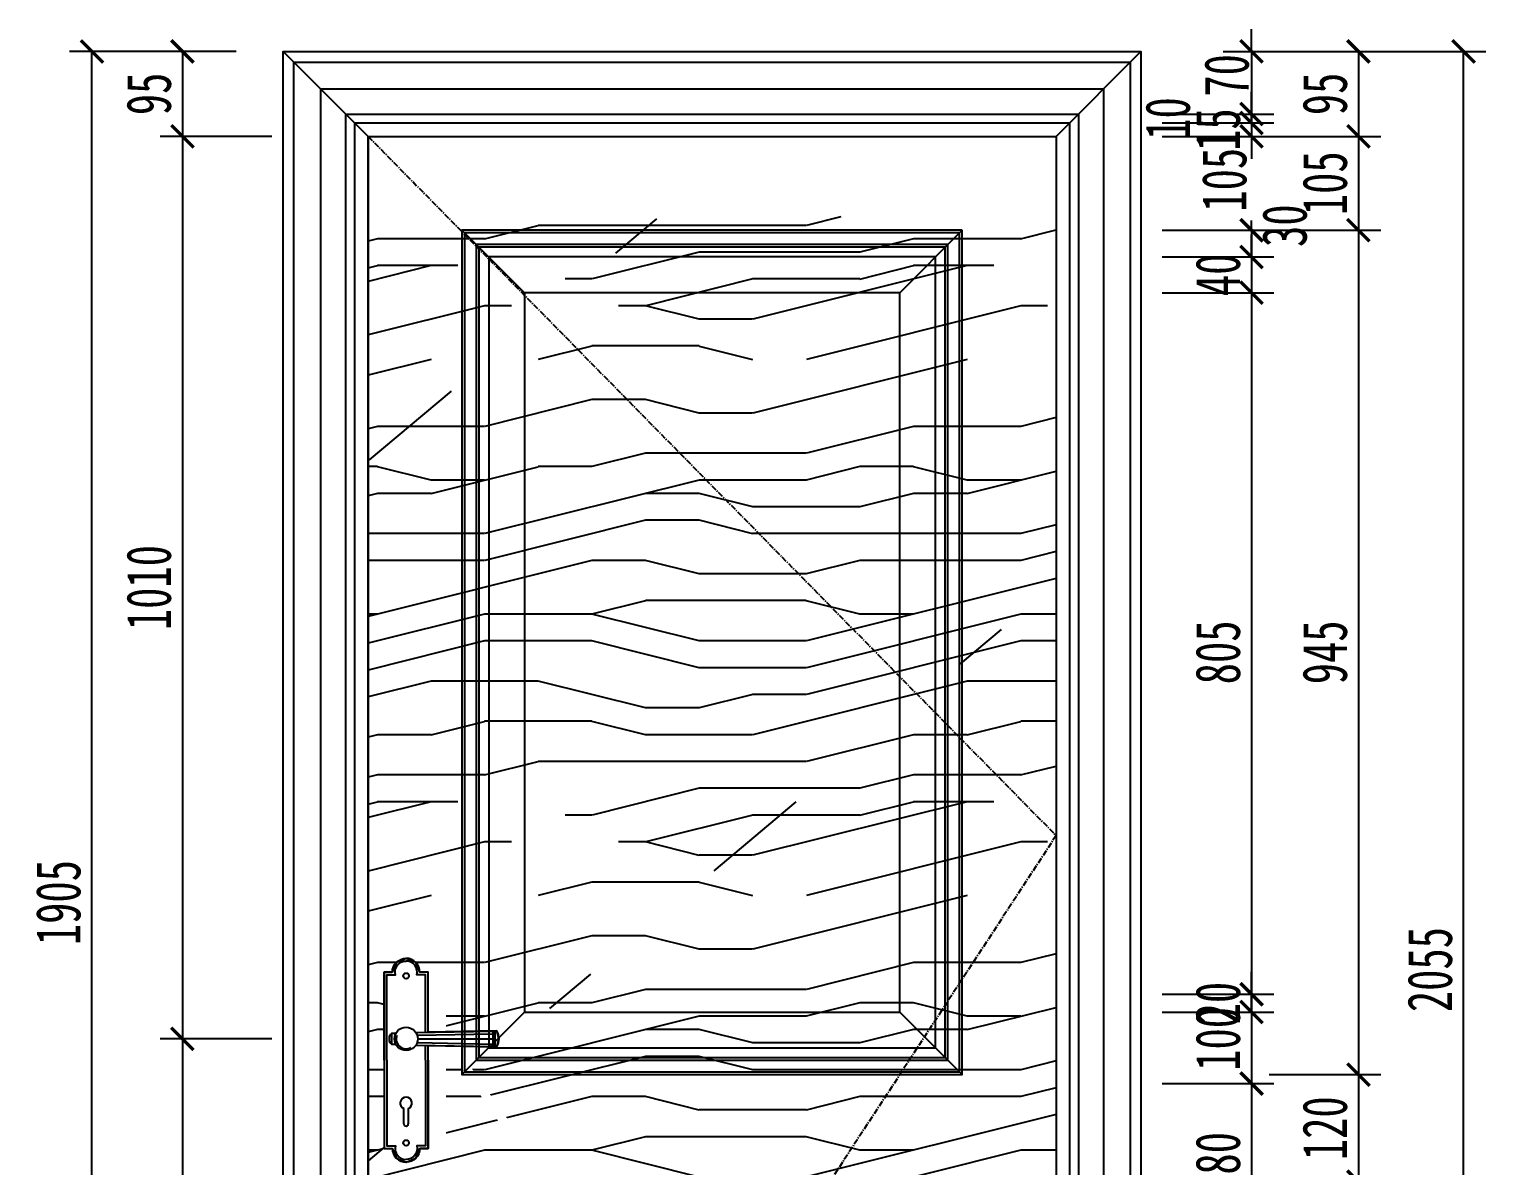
# Model space of a CAD drawing. Header units: millimetres. Extents: x 51249 to 2766742, y -599687 to -1280.
# Drawn here: x 100854 to 102484, y -121113 to -119841 of the extents above; entities that cross this region are included whole.
import ezdxf

# ---------------------------------------------------------------- set-up
doc = ezdxf.new("R2010")
doc.units = ezdxf.units.MM
doc.header["$LTSCALE"] = 10
doc.header["$PDMODE"] = 3
doc.linetypes.add('CENTER', pattern=[50.8, 31.75, -6.35, 6.35, -6.35])
for name, color, linetype in [('D-造型粗线', 4, 'Continuous'), ('E-立面填充', 250, 'Continuous'), ('E-立面造型线', 3, 'Continuous'), ('W-尺寸', 5, 'Continuous')]:
    doc.layers.add(name, color=color, linetype=linetype)
doc.styles.add('DIM', font='SimSun.ttf', dxfattribs={"width": 0.7})
doc.dimstyles.new('25', dxfattribs={"dimscale": 25, "dimtxt": 2, "dimasz": 1, "dimexe": 1, "dimexo": 1, "dimgap": 0.5, "dimtad": 1, "dimdec": 0, "dimzin": 0, "dimdsep": 46, "dimtxsty": 'DIM', "dimblk": 'ARCHTICK', "dimcen": 0, "dimclrd": 5, "dimclre": 5, "dimclrt": 35, "dimadec": 0, "dimazin": 0, "dimtfac": 0.5, "dimtdec": 0, "dimtix": 1, "dimtmove": 2, "dimatfit": 2, "dimldrblk": 'A', "dimfxl": 0, "dimtolj": 1, "dimtzin": 0, "dimlwd": -1, "dimlwe": -1, "dimarcsym": 0})

# ---------------------------------------------------------------- blocks, each defined once
blk = doc.blocks.new('_ArchTick')
at = {"color": 0, "linetype": 'ByBlock', "const_width": 0.15}
blk.add_lwpolyline([(-0.5, -0.5), (0.5, 0.5)], dxfattribs=at)
blk = doc.blocks.new('*D564')
at = {"layer": 'Defpoints', "color": 0, "ltscale": 0.15}
for p in [(102205.9, -119865.8, 0), (102459.1, -119865.8), (102222.7, -121920.8)]:
    blk.add_point(p, dxfattribs=at)
at = {"layer": 'W-尺寸', "color": 5, "ltscale": 0.15}
for p, q in [((102359.1, -119865.8), (102484.1, -119865.8)), ((102459.1, -121920.8), (102459.1, -119865.8)), ((102359.1, -121920.8), (102484.1, -121920.8))]:
    blk.add_line(p, q, dxfattribs=at)
at = {"layer": 'W-尺寸', "color": 5, "ltscale": 0.15, "xscale": 25, "yscale": 25, "zscale": 25}
for p, rotation in [((102459.1, -119865.8), 90), ((102459.1, -121920.8), 270)]:
    blk.add_blockref('_ArchTick', p, dxfattribs=dict(at, rotation=rotation))
at = {"layer": 'W-尺寸', "color": 35, "ltscale": 0.15, "insert": (102421.6, -120893.3), "char_height": 50, "attachment_point": 5, "rotation": 90, "style": 'DIM'}
blk.add_mtext('\\A1;2055', dxfattribs=at)
blk = doc.blocks.new('A')
for p, q in [((-1.435, 1.148), (-1.09, 1.437)), ((-1.09, 1.437), (0, 0)), ((-1.435, 1.148), (-0.369, 0)), ((-0.369, 0), (-2.127, 0)), ((-1.435, -1.148), (-0.369, 0)), ((-1.09, -1.437), (0, 0)), ((-1.435, -1.148), (-1.09, -1.437))]:
    blk.add_line(p, q)
for points in [[(-1.435, 1.148), (-1.09, 1.437), (-0.369, 0), (0, 0)], [(-1.435, -1.148), (-1.09, -1.437), (-0.369, 0), (0, 0)]]:
    blk.add_solid(points)
blk = doc.blocks.new('*D568')
at = {"layer": 'Defpoints', "color": 0, "ltscale": 0.15}
for p in [(101245.7, -120970.8), (101025.3, -121920.8), (101245.7, -121920.8)]:
    blk.add_point(p, dxfattribs=at)
at = {"layer": 'W-尺寸', "color": 5, "ltscale": 0.15}
for p, q in [((101125.3, -120970.8), (101000.3, -120970.8)), ((101025.3, -120970.8), (101025.3, -121920.8)), ((101125.3, -121920.8), (101000.3, -121920.8))]:
    blk.add_line(p, q, dxfattribs=at)
at = {"layer": 'W-尺寸', "color": 5, "ltscale": 0.15, "xscale": 25, "yscale": 25, "zscale": 25}
for p, rotation in [((101025.3, -120970.8), 90), ((101025.3, -121920.8), 270)]:
    blk.add_blockref('_ArchTick', p, dxfattribs=dict(at, rotation=rotation))
at = {"layer": 'W-尺寸', "color": 35, "ltscale": 0.15, "insert": (100987.8, -121445.8), "char_height": 50, "attachment_point": 5, "rotation": 90, "style": 'DIM'}
blk.add_mtext('\\A1;950', dxfattribs=at)
blk = doc.blocks.new('*D576')
at = {"layer": 'Defpoints', "color": 0, "ltscale": 0.15}
for p in [(102165.2, -119865.8), (102095.2, -119935.8), (102221.8, -119935.8)]:
    blk.add_point(p, dxfattribs=at)
at = {"layer": 'W-尺寸', "color": 5, "ltscale": 0.15}
for p, q in [((102221.8, -119865.8), (102221.8, -119840.8)), ((102190.2, -119865.8), (102246.8, -119865.8)), ((102221.8, -119865.8), (102221.8, -119935.8)), ((102121.8, -119935.8), (102246.8, -119935.8)), ((102221.8, -119935.8), (102221.8, -119960.8))]:
    blk.add_line(p, q, dxfattribs=at)
at = {"layer": 'W-尺寸', "color": 5, "ltscale": 0.15, "xscale": 25, "yscale": 25, "zscale": 25}
for p, rotation in [((102221.8, -119865.8), 270), ((102221.8, -119935.8), 90)]:
    blk.add_blockref('_ArchTick', p, dxfattribs=dict(at, rotation=rotation))
at = {"layer": 'W-尺寸', "color": 35, "ltscale": 0.15, "insert": (102194.1, -119892.6), "char_height": 50, "attachment_point": 5, "rotation": 90, "style": 'DIM'}
blk.add_mtext('\\A1;70', dxfattribs=at)
blk = doc.blocks.new('*D577')
at = {"layer": 'Defpoints', "color": 0, "ltscale": 0.15}
for p in [(102085.2, -119945.8), (102095.2, -119935.8), (102221.8, -119945.8)]:
    blk.add_point(p, dxfattribs=at)
at = {"layer": 'W-尺寸', "color": 5, "ltscale": 0.15}
for p, q in [((102221.8, -119935.8), (102221.8, -119910.8)), ((102121.8, -119935.8), (102246.8, -119935.8)), ((102121.8, -119945.8), (102246.8, -119945.8)), ((102221.8, -119935.8), (102221.8, -119945.8)), ((102221.8, -119945.8), (102221.8, -119970.8))]:
    blk.add_line(p, q, dxfattribs=at)
at = {"layer": 'W-尺寸', "color": 5, "ltscale": 0.15, "xscale": 25, "yscale": 25, "zscale": 25}
for p, rotation in [((102221.8, -119935.8), 270), ((102221.8, -119945.8), 90)]:
    blk.add_blockref('_ArchTick', p, dxfattribs=dict(at, rotation=rotation))
at = {"layer": 'W-尺寸', "color": 35, "ltscale": 0.15, "insert": (102128.2, -119940.8), "char_height": 50, "attachment_point": 5, "rotation": 90, "style": 'DIM'}
blk.add_mtext('\\A1;10', dxfattribs=at)
blk = doc.blocks.new('*D578')
at = {"layer": 'Defpoints', "color": 0, "ltscale": 0.15}
for p in [(102085.2, -119945.8), (102070.2, -119960.8), (102221.8, -119960.8)]:
    blk.add_point(p, dxfattribs=at)
at = {"layer": 'W-尺寸', "color": 5, "ltscale": 0.15}
for p, q in [((102221.8, -119945.8), (102221.8, -119920.8)), ((102121.8, -119945.8), (102246.8, -119945.8)), ((102221.8, -119945.8), (102221.8, -119960.8)), ((102121.8, -119960.8), (102246.8, -119960.8)), ((102221.8, -119960.8), (102221.8, -119985.8))]:
    blk.add_line(p, q, dxfattribs=at)
at = {"layer": 'W-尺寸', "color": 5, "ltscale": 0.15, "xscale": 25, "yscale": 25, "zscale": 25}
for p, rotation in [((102221.8, -119945.8), 270), ((102221.8, -119960.8), 90)]:
    blk.add_blockref('_ArchTick', p, dxfattribs=dict(at, rotation=rotation))
at = {"layer": 'W-尺寸', "color": 35, "ltscale": 0.15, "insert": (102184.3, -119953.3), "char_height": 50, "attachment_point": 5, "rotation": 90, "style": 'DIM'}
blk.add_mtext('\\A1;15', dxfattribs=at)
blk = doc.blocks.new('*D579')
at = {"layer": 'Defpoints', "color": 0, "ltscale": 0.15}
for p in [(102070.2, -119960.8), (101898.1, -120065.8), (102221.8, -120065.8)]:
    blk.add_point(p, dxfattribs=at)
at = {"layer": 'W-尺寸', "color": 5, "ltscale": 0.15}
for p, q in [((102121.8, -119960.8), (102246.8, -119960.8)), ((102221.8, -119960.8), (102221.8, -119963.9)), ((102221.8, -120065.8), (102221.8, -120054.8)), ((102121.8, -120065.8), (102246.8, -120065.8))]:
    blk.add_line(p, q, dxfattribs=at)
at = {"layer": 'W-尺寸', "color": 5, "ltscale": 0.15, "xscale": 25, "yscale": 25, "zscale": 25}
for p, rotation in [((102221.8, -119960.8), 90), ((102221.8, -120065.8), 270)]:
    blk.add_blockref('_ArchTick', p, dxfattribs=dict(at, rotation=rotation))
at = {"layer": 'W-尺寸', "color": 35, "ltscale": 0.15, "insert": (102191.5, -120009.4), "char_height": 50, "attachment_point": 5, "rotation": 90, "style": 'DIM'}
blk.add_mtext('\\A1;105', dxfattribs=at)
blk = doc.blocks.new('*D580')
at = {"layer": 'Defpoints', "color": 0, "ltscale": 0.15}
for p in [(101898.1, -120065.8), (101955.2, -120095.8), (102221.8, -120095.8)]:
    blk.add_point(p, dxfattribs=at)
at = {"layer": 'W-尺寸', "color": 5, "ltscale": 0.15}
for p, q in [((102121.8, -120065.8), (102246.8, -120065.8)), ((102221.8, -120065.8), (102221.8, -120095.8)), ((102121.8, -120095.8), (102246.8, -120095.8))]:
    blk.add_line(p, q, dxfattribs=at)
at = {"layer": 'W-尺寸', "color": 5, "ltscale": 0.15, "xscale": 25, "yscale": 25, "zscale": 25}
for p, rotation in [((102221.8, -120065.8), 90), ((102221.8, -120095.8), 270)]:
    blk.add_blockref('_ArchTick', p, dxfattribs=dict(at, rotation=rotation))
at = {"layer": 'W-尺寸', "color": 35, "ltscale": 0.15, "insert": (102259, -120060.8), "char_height": 50, "attachment_point": 5, "rotation": 90, "style": 'DIM'}
blk.add_mtext('\\A1;30', dxfattribs=at)
blk = doc.blocks.new('*D581')
at = {"layer": 'Defpoints', "color": 0, "ltscale": 0.15}
for p in [(101955.2, -120095.8), (101895.2, -120135.8), (102221.8, -120135.8)]:
    blk.add_point(p, dxfattribs=at)
at = {"layer": 'W-尺寸', "color": 5, "ltscale": 0.15}
for p, q in [((102221.8, -120095.8), (102221.8, -120070.8)), ((102121.8, -120095.8), (102246.8, -120095.8)), ((102221.8, -120095.8), (102221.8, -120135.8)), ((102121.8, -120135.8), (102246.8, -120135.8)), ((102221.8, -120135.8), (102221.8, -120160.8))]:
    blk.add_line(p, q, dxfattribs=at)
at = {"layer": 'W-尺寸', "color": 5, "ltscale": 0.15, "xscale": 25, "yscale": 25, "zscale": 25}
for p, rotation in [((102221.8, -120095.8), 270), ((102221.8, -120135.8), 90)]:
    blk.add_blockref('_ArchTick', p, dxfattribs=dict(at, rotation=rotation))
at = {"layer": 'W-尺寸', "color": 35, "ltscale": 0.15, "insert": (102184.3, -120115.8), "char_height": 50, "attachment_point": 5, "rotation": 90, "style": 'DIM'}
blk.add_mtext('\\A1;40', dxfattribs=at)
blk = doc.blocks.new('*D582')
at = {"layer": 'Defpoints', "color": 0, "ltscale": 0.15}
for p in [(101895.2, -120135.8, 0), (101895.2, -120940.8), (102221.8, -120940.8)]:
    blk.add_point(p, dxfattribs=at)
at = {"layer": 'W-尺寸', "color": 5, "ltscale": 0.15}
for p, q in [((102121.8, -120135.8), (102246.8, -120135.8)), ((102221.8, -120135.8), (102221.8, -120940.8)), ((102121.8, -120940.8), (102246.8, -120940.8))]:
    blk.add_line(p, q, dxfattribs=at)
at = {"layer": 'W-尺寸', "color": 5, "ltscale": 0.15, "xscale": 25, "yscale": 25, "zscale": 25}
for p, rotation in [((102221.8, -120135.8), 90), ((102221.8, -120940.8), 270)]:
    blk.add_blockref('_ArchTick', p, dxfattribs=dict(at, rotation=rotation))
at = {"layer": 'W-尺寸', "color": 35, "ltscale": 0.15, "insert": (102184.3, -120538.3), "char_height": 50, "attachment_point": 5, "rotation": 90, "style": 'DIM'}
blk.add_mtext('\\A1;805', dxfattribs=at)
blk = doc.blocks.new('*D583')
at = {"layer": 'Defpoints', "color": 0, "ltscale": 0.15}
for p in [(101985.2, -120920.8), (102221.8, -120920.8), (101895.2, -120940.8)]:
    blk.add_point(p, dxfattribs=at)
at = {"layer": 'W-尺寸', "color": 5, "ltscale": 0.15}
for p, q in [((102221.8, -120920.8), (102221.8, -120895.8)), ((102121.8, -120920.8), (102246.8, -120920.8)), ((102221.8, -120940.8), (102221.8, -120920.8)), ((102121.8, -120940.8), (102246.8, -120940.8)), ((102221.8, -120940.8), (102221.8, -120965.8))]:
    blk.add_line(p, q, dxfattribs=at)
at = {"layer": 'W-尺寸', "color": 5, "ltscale": 0.15, "xscale": 25, "yscale": 25, "zscale": 25}
for p, rotation in [((102221.8, -120920.8), 270), ((102221.8, -120940.8), 90)]:
    blk.add_blockref('_ArchTick', p, dxfattribs=dict(at, rotation=rotation))
at = {"layer": 'W-尺寸', "color": 35, "ltscale": 0.15, "insert": (102184.3, -120930.8), "char_height": 50, "attachment_point": 5, "rotation": 90, "style": 'DIM'}
blk.add_mtext('\\A1;20', dxfattribs=at)
blk = doc.blocks.new('*D584')
at = {"layer": 'Defpoints', "color": 0, "ltscale": 0.15}
for p in [(101985.2, -120920.8), (101985.2, -121020.8), (102221.8, -121020.8)]:
    blk.add_point(p, dxfattribs=at)
at = {"layer": 'W-尺寸', "color": 5, "ltscale": 0.15}
for p, q in [((102121.8, -120920.8), (102246.8, -120920.8)), ((102221.8, -120920.8), (102221.8, -121020.8)), ((102121.8, -121020.8), (102246.8, -121020.8))]:
    blk.add_line(p, q, dxfattribs=at)
at = {"layer": 'W-尺寸', "color": 5, "ltscale": 0.15, "xscale": 25, "yscale": 25, "zscale": 25}
for p, rotation in [((102221.8, -120920.8), 90), ((102221.8, -121020.8), 270)]:
    blk.add_blockref('_ArchTick', p, dxfattribs=dict(at, rotation=rotation))
at = {"layer": 'W-尺寸', "color": 35, "ltscale": 0.15, "insert": (102184.3, -120970.8), "char_height": 50, "attachment_point": 5, "rotation": 90, "style": 'DIM'}
blk.add_mtext('\\A1;100', dxfattribs=at)
blk = doc.blocks.new('*D585')
at = {"layer": 'Defpoints', "color": 0, "ltscale": 0.15}
for p in [(101985.2, -121020.8), (101895.2, -121200.8), (102221.8, -121200.8)]:
    blk.add_point(p, dxfattribs=at)
at = {"layer": 'W-尺寸', "color": 5, "ltscale": 0.15}
for p, q in [((102121.8, -121020.8), (102246.8, -121020.8)), ((102221.8, -121020.8), (102221.8, -121200.8)), ((102121.8, -121200.8), (102246.8, -121200.8))]:
    blk.add_line(p, q, dxfattribs=at)
at = {"layer": 'W-尺寸', "color": 5, "ltscale": 0.15, "xscale": 25, "yscale": 25, "zscale": 25}
for p, rotation in [((102221.8, -121020.8), 90), ((102221.8, -121200.8), 270)]:
    blk.add_blockref('_ArchTick', p, dxfattribs=dict(at, rotation=rotation))
at = {"layer": 'W-尺寸', "color": 35, "ltscale": 0.15, "insert": (102184.3, -121110.8), "char_height": 50, "attachment_point": 5, "rotation": 90, "style": 'DIM'}
blk.add_mtext('\\A1;180', dxfattribs=at)
blk = doc.blocks.new('*D590')
at = {"layer": 'Defpoints', "color": 0, "ltscale": 0.15}
for p in [(102076.4, -119865.8), (101981.4, -119960.8), (102341.5, -119960.8)]:
    blk.add_point(p, dxfattribs=at)
at = {"layer": 'W-尺寸', "color": 5, "ltscale": 0.15}
for p, q in [((102241.5, -119865.8), (102366.5, -119865.8)), ((102341.5, -119865.8), (102341.5, -119960.8)), ((102241.5, -119960.8), (102366.5, -119960.8))]:
    blk.add_line(p, q, dxfattribs=at)
at = {"layer": 'W-尺寸', "color": 5, "ltscale": 0.15, "xscale": 25, "yscale": 25, "zscale": 25}
for p, rotation in [((102341.5, -119865.8), 90), ((102341.5, -119960.8), 270)]:
    blk.add_blockref('_ArchTick', p, dxfattribs=dict(at, rotation=rotation))
at = {"layer": 'W-尺寸', "color": 35, "ltscale": 0.15, "insert": (102304, -119913.3), "char_height": 50, "attachment_point": 5, "rotation": 90, "style": 'DIM'}
blk.add_mtext('\\A1;95', dxfattribs=at)
blk = doc.blocks.new('*D591')
at = {"layer": 'Defpoints', "color": 0, "ltscale": 0.15}
for p in [(101981.4, -119960.8), (101876.4, -120065.8), (102341.5, -120065.8)]:
    blk.add_point(p, dxfattribs=at)
at = {"layer": 'W-尺寸', "color": 5, "ltscale": 0.15}
for p, q in [((102241.5, -119960.8), (102366.5, -119960.8)), ((102341.5, -119960.8), (102341.5, -120065.8)), ((102241.5, -120065.8), (102366.5, -120065.8))]:
    blk.add_line(p, q, dxfattribs=at)
at = {"layer": 'W-尺寸', "color": 5, "ltscale": 0.15, "xscale": 25, "yscale": 25, "zscale": 25}
for p, rotation in [((102341.5, -119960.8), 90), ((102341.5, -120065.8), 270)]:
    blk.add_blockref('_ArchTick', p, dxfattribs=dict(at, rotation=rotation))
at = {"layer": 'W-尺寸', "color": 35, "ltscale": 0.15, "insert": (102304, -120013.3), "char_height": 50, "attachment_point": 5, "rotation": 90, "style": 'DIM'}
blk.add_mtext('\\A1;105', dxfattribs=at)
blk = doc.blocks.new('*D592')
at = {"layer": 'Defpoints', "color": 0, "ltscale": 0.15}
for p in [(101876.4, -120065.8, 0), (101876.4, -121010.8), (102341.5, -121010.8)]:
    blk.add_point(p, dxfattribs=at)
at = {"layer": 'W-尺寸', "color": 5, "ltscale": 0.15}
for p, q in [((102241.5, -120065.8), (102366.5, -120065.8)), ((102341.5, -120065.8), (102341.5, -121010.8)), ((102241.5, -121010.8), (102366.5, -121010.8))]:
    blk.add_line(p, q, dxfattribs=at)
at = {"layer": 'W-尺寸', "color": 5, "ltscale": 0.15, "xscale": 25, "yscale": 25, "zscale": 25}
for p, rotation in [((102341.5, -120065.8), 90), ((102341.5, -121010.8), 270)]:
    blk.add_blockref('_ArchTick', p, dxfattribs=dict(at, rotation=rotation))
at = {"layer": 'W-尺寸', "color": 35, "ltscale": 0.15, "insert": (102304, -120538.3), "char_height": 50, "attachment_point": 5, "rotation": 90, "style": 'DIM'}
blk.add_mtext('\\A1;945', dxfattribs=at)
blk = doc.blocks.new('*D593')
at = {"layer": 'Defpoints', "color": 0, "ltscale": 0.15}
for p in [(101876.4, -121010.8), (101876.4, -121130.8), (102341.5, -121130.8)]:
    blk.add_point(p, dxfattribs=at)
at = {"layer": 'W-尺寸', "color": 5, "ltscale": 0.15}
for p, q in [((102241.5, -121010.8), (102366.5, -121010.8)), ((102341.5, -121010.8), (102341.5, -121130.8)), ((102241.5, -121130.8), (102366.5, -121130.8))]:
    blk.add_line(p, q, dxfattribs=at)
at = {"layer": 'W-尺寸', "color": 5, "ltscale": 0.15, "xscale": 25, "yscale": 25, "zscale": 25}
for p, rotation in [((102341.5, -121010.8), 90), ((102341.5, -121130.8), 270)]:
    blk.add_blockref('_ArchTick', p, dxfattribs=dict(at, rotation=rotation))
at = {"layer": 'W-尺寸', "color": 35, "ltscale": 0.15, "insert": (102304, -121070.8), "char_height": 50, "attachment_point": 5, "rotation": 90, "style": 'DIM'}
blk.add_mtext('\\A1;120', dxfattribs=at)
blk = doc.blocks.new('*D597')
at = {"layer": 'Defpoints', "color": 0, "ltscale": 0.15}
for p in [(100924, -119865.8), (101110.3, -119865.8, 0), (101093.7, -121770.8)]:
    blk.add_point(p, dxfattribs=at)
at = {"layer": 'W-尺寸', "color": 5, "ltscale": 0.15}
for p, q in [((101024, -119865.8), (100899, -119865.8)), ((100924, -121770.8), (100924, -119865.8)), ((101024, -121770.8), (100899, -121770.8))]:
    blk.add_line(p, q, dxfattribs=at)
at = {"layer": 'W-尺寸', "color": 5, "ltscale": 0.15, "xscale": 25, "yscale": 25, "zscale": 25}
for p, rotation in [((100924, -119865.8), 90), ((100924, -121770.8), 270)]:
    blk.add_blockref('_ArchTick', p, dxfattribs=dict(at, rotation=rotation))
at = {"layer": 'W-尺寸', "color": 35, "ltscale": 0.15, "insert": (100886.5, -120818.3), "char_height": 50, "attachment_point": 5, "rotation": 90, "style": 'DIM'}
blk.add_mtext('\\A1;1905', dxfattribs=at)
blk = doc.blocks.new('*D598')
at = {"layer": 'Defpoints', "color": 0, "ltscale": 0.15}
for p in [(101110.5, -119865.8), (101025.3, -119960.8), (101189, -119960.8)]:
    blk.add_point(p, dxfattribs=at)
at = {"layer": 'W-尺寸', "color": 5, "ltscale": 0.15}
for p, q in [((101085.5, -119865.8), (101000.3, -119865.8)), ((101025.3, -119865.8), (101025.3, -119960.8)), ((101125.3, -119960.8), (101000.3, -119960.8))]:
    blk.add_line(p, q, dxfattribs=at)
at = {"layer": 'W-尺寸', "color": 5, "ltscale": 0.15, "xscale": 25, "yscale": 25, "zscale": 25}
for p, rotation in [((101025.3, -119865.8), 90), ((101025.3, -119960.8), 270)]:
    blk.add_blockref('_ArchTick', p, dxfattribs=dict(at, rotation=rotation))
at = {"layer": 'W-尺寸', "color": 35, "ltscale": 0.15, "insert": (100987.8, -119913.3), "char_height": 50, "attachment_point": 5, "rotation": 90, "style": 'DIM'}
blk.add_mtext('\\A1;95', dxfattribs=at)
blk = doc.blocks.new('*D599')
at = {"layer": 'Defpoints', "color": 0, "ltscale": 0.15}
for p in [(101189, -119960.8, 0), (101025.3, -120970.8), (101103.1, -120970.8)]:
    blk.add_point(p, dxfattribs=at)
at = {"layer": 'W-尺寸', "color": 5, "ltscale": 0.15}
for p, q in [((101125.3, -119960.8), (101000.3, -119960.8)), ((101025.3, -119960.8), (101025.3, -120970.8)), ((101078.1, -120970.8), (101000.3, -120970.8))]:
    blk.add_line(p, q, dxfattribs=at)
at = {"layer": 'W-尺寸', "color": 5, "ltscale": 0.15, "xscale": 25, "yscale": 25, "zscale": 25}
for p, rotation in [((101025.3, -119960.8), 90), ((101025.3, -120970.8), 270)]:
    blk.add_blockref('_ArchTick', p, dxfattribs=dict(at, rotation=rotation))
at = {"layer": 'W-尺寸', "color": 35, "ltscale": 0.15, "insert": (100987.8, -120465.8), "char_height": 50, "attachment_point": 5, "rotation": 90, "style": 'DIM'}
blk.add_mtext('\\A1;1010', dxfattribs=at)
blk = doc.blocks.new('SDSGGH')
at = {"color": 146}
blk.add_wipeout([(2772282, -599409.1), (2772277.5, -599398.2), (2772266.6, -599393.6), (2772255.7, -599398.2), (2772251.2, -599409.1), (2772241.9, -599409.1), (2772241.9, -599606.3), (2772251.2, -599606.3), (2772255.7, -599617.2), (2772266.6, -599621.8), (2772277.5, -599617.2), (2772282, -599606.3), (2772291.4, -599606.3), (2772291.4, -599491), (2772368.2, -599492.5), (2772370.5, -599483.7), (2772368.2, -599474.9), (2772291.4, -599476.4), (2772291.4, -599409.1)], dxfattribs=at).dxf.layer = 'E-立面造型线'
at = {"layer": 'E-立面造型线', "color": 146}
for p, q in [((2772277.5, -599476.7), (2772363.7, -599475)), ((2772365.9, -599475), (2772368.2, -599474.9)), ((2772277.5, -599490.7), (2772363.7, -599492.4))]:
    blk.add_line(p, q, dxfattribs=at)
at = {"layer": 'E-立面造型线', "color": 251}
for p, q in [((2772278.9, -599479.6), (2772363.7, -599477.9)), ((2772279.6, -599483.7), (2772363.7, -599483.7)), ((2772363.7, -599475), (2772363.7, -599492.4)), ((2772365.9, -599475), (2772365.9, -599492.4)), ((2772278.9, -599487.8), (2772363.7, -599489.5)), ((2772365.9, -599492.4), (2772368.2, -599492.5))]:
    blk.add_line(p, q, dxfattribs=at)
at = {"layer": 'E-立面造型线', "color": 146}
blk.add_lwpolyline([(2772282, -599409.1), (2772277.5, -599398.2), (2772266.6, -599393.6), (2772255.7, -599398.2), (2772251.2, -599409.1), (2772241.9, -599409.1), (2772241.9, -599606.3), (2772251.2, -599606.3), (2772255.7, -599617.2), (2772266.6, -599621.8), (2772277.5, -599617.2), (2772282, -599606.3), (2772291.4, -599606.3), (2772291.4, -599491), (2772368.2, -599492.5), (2772370.5, -599483.7), (2772368.2, -599474.9), (2772291.4, -599476.4), (2772291.4, -599409.1)], close=True, dxfattribs=at)
for points in [[(2772241.9, -599409.1, 0.000029), (2772251.2, -599409.1, -0.41565), (2772266.6, -599393.6, -0.41565)], [(2772241.9, -599606.3, -0.000029), (2772251.2, -599606.3, 0.41565), (2772266.6, -599621.8, 0.41565)], [(2772291.4, -599606.3, 0.000029), (2772282, -599606.3, -0.41565), (2772266.6, -599621.8, -0.41565)]]:
    blk.add_lwpolyline(points, format="xyb", dxfattribs=at)
at = {"layer": 'E-立面造型线', "color": 251}
for points in [[(2772244.9, -599507.7), (2772244.9, -599412.1, 0.00003), (2772254.6, -599412.1, -0.489494), (2772266.6, -599396.6, -0.489494)], [(2772291.4, -599409.1, -0.000029), (2772282, -599409.1, 0.41565), (2772266.6, -599393.6, 0.41565)], [(2772288.4, -599476.5), (2772288.4, -599412.1, -0.00003), (2772278.7, -599412.1, 0.489494), (2772266.6, -599396.6)], [(2772244.9, -599507.7), (2772244.9, -599603.3, -0.00003), (2772254.6, -599603.3, 0.489494), (2772266.6, -599618.8, 0.489494)], [(2772288.4, -599507.7), (2772288.4, -599603.3, 0.00003), (2772278.7, -599603.3, -0.489494), (2772266.6, -599618.8, -0.489494)]]:
    blk.add_lwpolyline(points, format="xyb", dxfattribs=at)
at = {"layer": 'E-立面造型线', "color": 146}
for points in [[(2772241.9, -599507.7), (2772241.9, -599409.1)], [(2772241.9, -599507.7), (2772241.9, -599606.3)], [(2772291.4, -599507.7), (2772291.4, -599606.3)]]:
    blk.add_lwpolyline(points, dxfattribs=at)
at = {"layer": 'E-立面造型线', "color": 251}
for points in [[(2772291.4, -599476.4), (2772291.4, -599409.1)], [(2772250.1, -599479.2), (2772248.3, -599479.2)], [(2772255.2, -599477.6), (2772250.1, -599477.6), (2772250.1, -599489.8), (2772255.2, -599489.8)], [(2772248.3, -599488.2), (2772250.1, -599488.2)], [(2772288.4, -599507.7), (2772288.4, -599490.9)], [(2772291.4, -599507.7), (2772291.4, -599491)], [(2772264.1, -599578.8), (2772264.1, -599561.8)], [(2772269.1, -599561.8), (2772269.1, -599578.8)]]:
    blk.add_lwpolyline(points, dxfattribs=at)
for centre, radius in [((2772266.6, -599413.2), 3.15), ((2772266.6, -599483.7), 13), ((2772266.6, -599600.1), 3.15)]:
    blk.add_circle(centre, radius, dxfattribs=at)
for centre, radius, start, end in [((2772261.1, -599483.7), 13.5, 160.6054, 199.3946), ((2772266.6, -599483.7), 11.1, 160.3295, 299.3735), ((2772364.8, -599474.9), 1.11, 183.2537, 358.9792), ((2772364.8, -599492.5), 1.11, 1.0209, 176.7463), ((2772266.6, -599555.7), 6.59, 291.9946, 248.0054), ((2772266.6, -599579), 2.47, 176.8102, 3.1899)]:
    blk.add_arc(centre, radius, start, end, dxfattribs=at)
at = {"layer": 'E-立面造型线', "color": 146}
blk.add_arc((2772352.8, -599483.7), 17.8, 330.2154, 29.6167, dxfattribs=at)

msp = doc.modelspace()

# ---------------------------------------------------------------- hatches: boundary and pattern name
at = {"layer": 'E-立面填充', "ltscale": 0.15}
h = msp.add_hatch(dxfattribs=at)
h.set_pattern_fill('PANEL', color=256, scale=600, style=0, double=1, pattern_type=2)
h.set_pattern_definition([(220, (102023.1, -122010.8), (-385.67, 459.63), [120, -180, 60, -240]), (180, (101603.1, -121995.8), (0, 600), [120, -480]), (180, (101663.1, -121965.8), (0, 600), [60, -540]), (180, (101993.1, -121950.8), (0, 600), [30, -420, 30, -120]), (180, (101783.1, -121920.8), (0, 600), [120, -180, 30, -270]), (180, (101933.1, -121905.8), (0, 600), [90, -510]), (180, (101783.1, -121890.8), (0, 600), [180, -420]), (180, (101963.1, -121875.8), (0, 600), [120, -480]), (180, (101723.1, -121860.8), (0, 600), [300, -300]), (180, (101903.1, -121830.8), (0, 600), [60, -180, 120, -240]), (180, (101483.1, -121815.8), (0, 600), [120, -480]), (180, (101603.1, -121800.8), (0, 600), [60, -540]), (180, (101723.1, -121785.8), (0, 600), [60, -540]), (180, (102023.1, -121770.8), (0, 600), [120, -480]), (180, (101723.1, -121755.8), (0, 600), [120, -480]), (180, (101723.1, -121725.8), (0, 600), [120, -120, 120, -240]), (180, (101843.1, -121695.8), (0, 600), [60, -300, 120, -120]), (180, (101723.1, -121680.8), (0, 600), [180, -420]), (180, (101723.1, -121650.8), (0, 600), [120, -480]), (180, (101963.1, -121635.8), (0, 600), [180, -240, 60, -120]), (180, (101963.1, -121605.8), (0, 600), [300, -300]), (180, (101603.1, -121590.8), (0, 600), [60, -540]), (180, (101783.1, -121575.8), (0, 600), [120, -480]), (180, (101903.1, -121560.8), (0, 600), [60, -240, 60, -240]), (180, (101963.1, -121545.8), (0, 600), [60, -180, 120, -240]), (180, (101843.1, -121530.8), (0, 600), [60, -300, 60, -180]), (180, (101723.1, -121515.8), (0, 600), [180, -420]), (180, (101963.1, -121485.8), (0, 600), [120, -480]), (180, (101663.1, -121470.8), (0, 600), [60, -540]), (180, (101543.1, -121455.8), (0, 600), [60, -540]), (165.964, (101603.12, -121965.82), (-600, -2e-08), [61.8, -2412.06]), (165.964, (101543.12, -121830.82), (-600, -2e-08), [61.8, -2412.06]), (165.964, (101603.12, -121470.82), (-600, -2e-08), [61.8, -2412.06]), (165.964, (101783.12, -121695.82), (-600, -2e-08), [61.8, -2412.06]), (165.964, (101663.12, -121605.82), (-600, -2e-08), [61.8, -2412.06]), (165.964, (101603.12, -121650.82), (-600, -2e-08), [61.8, -2412.06]), (165.964, (101903.12, -121545.82), (-600, -2e-08), [61.8, -2412.06]), (165.964, (101663.12, -121575.82), (-600, -2e-08), [61.8, -2412.06]), (165.964, (101543.12, -121800.82), (-600, -2e-08), [123.6, -2350.26]), (165.964, (101603.12, -121755.82), (-600, -2e-08), [123.6, -2350.26]), (165.964, (101603.12, -121725.82), (-600, -2e-08), [123.6, -2350.26]), (14.036, (101783.12, -121920.82), (600, -2e-08), [61.8, -123.6, 61.8, -2226.663]), (14.036, (101903.12, -121830.82), (600, -2e-08), [61.8, -2412.06]), (14.036, (101903.12, -121560.82), (600, -2e-08), [123.6, -2350.26]), (345.964, (101603.12, -121995.82), (600, 2e-08), [61.8, -2412.06]), (194.036, (101483.12, -121995.82), (-600, 2e-08), [61.8, -2412.06]), (194.036, (101663.12, -121785.82), (-600, 2e-08), [61.8, -2412.06]), (194.036, (101543.12, -121680.82), (-600, 2e-08), [61.8, -2412.06]), (194.036, (101783.12, -121635.82), (-600, 2e-08), [61.8, -2412.06]), (194.036, (101843.12, -121560.82), (-600, 2e-08), [61.8, -2412.06]), (194.036, (101783.12, -121530.82), (-600, 2e-08), [61.8, -2412.06]), (194.036, (101783.12, -121635.82), (-600, 2e-08), [61.8, -2412.06]), (194.036, (101603.12, -121545.82), (-600, 2e-08), [247.2, -2226.66]), (194.036, (101963.12, -121950.82), (-600, 2e-08), [247.2, -2226.66]), (194.036, (101903.12, -121905.82), (-600, 2e-08), [247.2, -2226.66]), (194.036, (101843.12, -121875.82), (-600, 2e-08), [61.8, -123.6, 123.6, -2164.863]), (194.036, (101843.12, -121830.82), (-600, 2e-08), [123.6, -123.6, 123.6, -2103.063]), (194.036, (101903.12, -121770.82), (-600, 2e-08), [247.2, -2226.66]), (194.036, (101963.12, -121725.82), (-600, 2e-08), [247.2, -2226.66]), (194.036, (101963.12, -121695.82), (-600, 2e-08), [247.2, -2226.66]), (194.036, (101543.12, -121515.82), (-600, 2e-08), [61.8, -2412.06]), (194.036, (101483.12, -121455.82), (-600, 0.0001), [123.6, -2350.26]), (194.036, (101843.12, -121485.82), (-600, 0.0001), [123.6, -2350.26]), (194.036, (101903.12, -122010.82), (-600, 1e-05), [247.2, -2226.66]), (194.036, (101543.12, -121590.82), (-600, 1e-05), [185.4, -2288.46]), (194.036, (101483.12, -121635.82), (-600, 1e-05), [370.8, -2103.06])])
h.paths.add_polyline_path([(102003.1, -120050.8), (101233.1, -120050.8), (101233.1, -122010.8), (102003.1, -122010.8)])

# ---------------------------------------------------------------- linework, layer by layer
at = {"layer": 'D-造型粗线', "elevation": 0}
for points in [[(101138.1, -121920.8), (101138.1, -119865.8), (102098.1, -119865.8), (102098.1, -121920.8)], [(101208.1, -121770.8), (101208.1, -119935.8), (102028.1, -119935.8), (102028.1, -121770.8)]]:
    msp.add_lwpolyline(points, dxfattribs=at)
at = {"layer": 'E-立面造型线', "color": 251}
for p, q in [((101138.1, -119865.8, 0), (101233.1, -119960.8, 0)), ((102003.1, -119960.8, 0), (102098.1, -119865.8, 0)), ((101408.1, -120135.8, 0), (101338.1, -120065.8, 0)), ((101828.1, -120135.8, 0), (101898.1, -120065.8, 0)), ((101828.1, -120940.8, 0), (101898.1, -121010.8, 0))]:
    msp.add_line(p, q, dxfattribs=at)
at = {"layer": 'E-立面造型线', "ltscale": 0.15}
msp.add_line((101233.1, -119960.8, 0), (101233.1, -121920.8, 0), dxfattribs=at)
at = {"layer": 'E-立面造型线', "color": 146, "linetype": 'CENTER', "ltscale": 0.02}
msp.add_line((101233.1, -119960.8, 0), (102003.1, -120743.3, 0), dxfattribs=at)
at = {"layer": 'E-立面造型线', "color": 251, "elevation": 0}
for points in [[(101150.1, -121770.8), (101150.1, -119877.8), (102086.1, -119877.8), (102086.1, -121770.8)], [(101180.1, -121770.8), (101180.1, -119907.8), (102056.1, -119907.8), (102056.1, -121770.8)]]:
    msp.add_lwpolyline(points, dxfattribs=at)
at = {"layer": 'E-立面造型线', "color": 44, "elevation": 0}
msp.add_lwpolyline([(101218.1, -121920.8), (101218.1, -119945.8), (102018.1, -119945.8), (102018.1, -121920.8)], dxfattribs=at)
at = {"layer": 'E-立面造型线', "ltscale": 0.15, "elevation": 0}
msp.add_lwpolyline([(101233.1, -121920.8), (101233.1, -119960.8), (102003.1, -119960.8), (102003.1, -121920.8)], dxfattribs=at)
at = {"layer": 'E-立面造型线', "color": 44, "elevation": 0}
msp.add_lwpolyline([(101828.1, -120135.8), (101408.1, -120135.8), (101408.1, -120940.8), (101828.1, -120940.8)], close=True, dxfattribs=at)

# ---------------------------------------------------------------- dimensions: what is measured, and where the dimension line sits
at = {"layer": 'W-尺寸', "color": 1, "ltscale": 0.15}
for base, p1, p2, picture, middle in [((102221.8, -119935.8, 0), (102165.2, -119865.8, 0), (102095.2, -119935.8, 0), '*D576', (102194.1, -119892.6, 0)), ((102221.8, -119945.8, 0), (102095.2, -119935.8, 0), (102085.2, -119945.8, 0), '*D577', (102128.2, -119940.8, 0)), ((102221.8, -120065.8, 0), (102070.2, -119960.8, 0), (101898.1, -120065.8, 0), '*D579', (102191.5, -120009.4, 0)), ((102221.8, -120095.8, 0), (101898.1, -120065.8, 0), (101955.2, -120095.8, 0), '*D580', (102259, -120060.8, 0))]:
    dim = msp.add_linear_dim(base=base, p1=p1, p2=p2, angle=90, dimstyle='25', dxfattribs=at)
    dim.commit()
    dim.dimension.update_dxf_attribs({"geometry": picture, "text_midpoint": middle, "dimtype": 160})
for base, p1, p2, picture, middle in [((100924, -119865.8, 0), (101093.7, -121770.8, 0), (101110.3, -119865.8, 0), '*D597', (100886.5, -120818.3, 0)), ((101025.3, -119960.8, 0), (101110.5, -119865.8, 0), (101189, -119960.8, 0), '*D598', (100987.8, -119913.3, 0)), ((102341.5, -119960.8, 0), (102076.4, -119865.8, 0), (101981.4, -119960.8, 0), '*D590', (102304, -119913.3, 0)), ((102459.1, -119865.8, 0), (102222.7, -121920.8, 0), (102205.9, -119865.8, 0), '*D564', (102421.6, -120893.3, 0)), ((102221.8, -119960.8, 0), (102085.2, -119945.8, 0), (102070.2, -119960.8, 0), '*D578', (102184.3, -119953.3, 0)), ((101025.3, -120970.8, 0), (101189, -119960.8, 0), (101103.1, -120970.8, 0), '*D599', (100987.8, -120465.8, 0)), ((102341.5, -120065.8, 0), (101981.4, -119960.8, 0), (101876.4, -120065.8, 0), '*D591', (102304, -120013.3, 0)), ((102341.5, -121010.8, 0), (101876.4, -120065.8, 0), (101876.4, -121010.8, 0), '*D592', (102304, -120538.3, 0)), ((102221.8, -120135.8, 0), (101955.2, -120095.8, 0), (101895.2, -120135.8, 0), '*D581', (102184.3, -120115.8, 0)), ((102221.8, -120940.8, 0), (101895.2, -120135.8, 0), (101895.2, -120940.8, 0), '*D582', (102184.3, -120538.3, 0)), ((102221.8, -120920.8, 0), (101895.2, -120940.8, 0), (101985.2, -120920.8, 0), '*D583', (102184.3, -120930.8, 0)), ((102221.8, -121020.8, 0), (101985.2, -120920.8, 0), (101985.2, -121020.8, 0), '*D584', (102184.3, -120970.8, 0)), ((101025.3, -121920.8, 0), (101245.7, -120970.8, 0), (101245.7, -121920.8, 0), '*D568', (100987.8, -121445.8, 0)), ((102341.5, -121130.8, 0), (101876.4, -121010.8, 0), (101876.4, -121130.8, 0), '*D593', (102304, -121070.8, 0)), ((102221.8, -121200.8, 0), (101985.2, -121020.8, 0), (101895.2, -121200.8, 0), '*D585', (102184.3, -121110.8, 0))]:
    dim = msp.add_linear_dim(base=base, p1=p1, p2=p2, angle=90, dimstyle='25', dxfattribs=at)
    dim.commit()
    dim.dimension.update_dxf_attribs({"geometry": picture, "text_midpoint": middle})

# ---------------------------------------------------------------- next in the draw order: wipeouts: each hides what was drawn before it
msp.add_wipeout([(101250.9, -120896.2), (101260.2, -120896.2), (101275.6, -120880.7), (101311, -120896.2), (101320.4, -120896.2), (101320.4, -120963.5), (101397.2, -121072), (101399.5, -121080.8), (101397.2, -121089.6), (101320.4, -120978.1), (101320.4, -121093.4), (101311, -121093.4), (101306.6, -121104.3), (101275.6, -121108.9), (101264.7, -121104.3), (101260.2, -121093.4), (101250.9, -121093.4)]).translate(0, 0, 0).dxf.layer = 'E-立面填充'

# ---------------------------------------------------------------- next in the draw order: block references
msp.add_blockref('SDSGGH', (-2670991, 478512.9, 0))

# ---------------------------------------------------------------- next in the draw order: linework, layer by layer
at = {"layer": 'E-立面造型线', "color": 146, "linetype": 'CENTER', "ltscale": 0.02}
msp.add_line((102003.1, -120743.3, 0), (101233.1, -121920.8, 0), dxfattribs=at)
at = {"layer": 'E-立面造型线', "color": 251}
msp.add_line((101408.1, -120940.8, 0), (101338.1, -121010.8, 0), dxfattribs=at)
at = {"layer": 'E-立面造型线', "color": 44, "elevation": 0}
for points in [[(101898.1, -120065.8), (101338.1, -120065.8), (101338.1, -121010.8), (101898.1, -121010.8)], [(101868.1, -120095.8), (101368.1, -120095.8), (101368.1, -120980.8), (101868.1, -120980.8)]]:
    msp.add_lwpolyline(points, close=True, dxfattribs=at)
at = {"layer": 'E-立面造型线', "color": 251, "elevation": 0}
for points in [[(101895.1, -120068.8), (101341.1, -120068.8), (101341.1, -121007.8), (101895.1, -121007.8)], [(101882.1, -120081.8), (101354.1, -120081.8), (101354.1, -120994.8), (101882.1, -120994.8)], [(101879.1, -120084.8), (101357.1, -120084.8), (101357.1, -120991.8), (101879.1, -120991.8)]]:
    msp.add_lwpolyline(points, close=True, dxfattribs=at)

doc.saveas('drawing.dxf')
